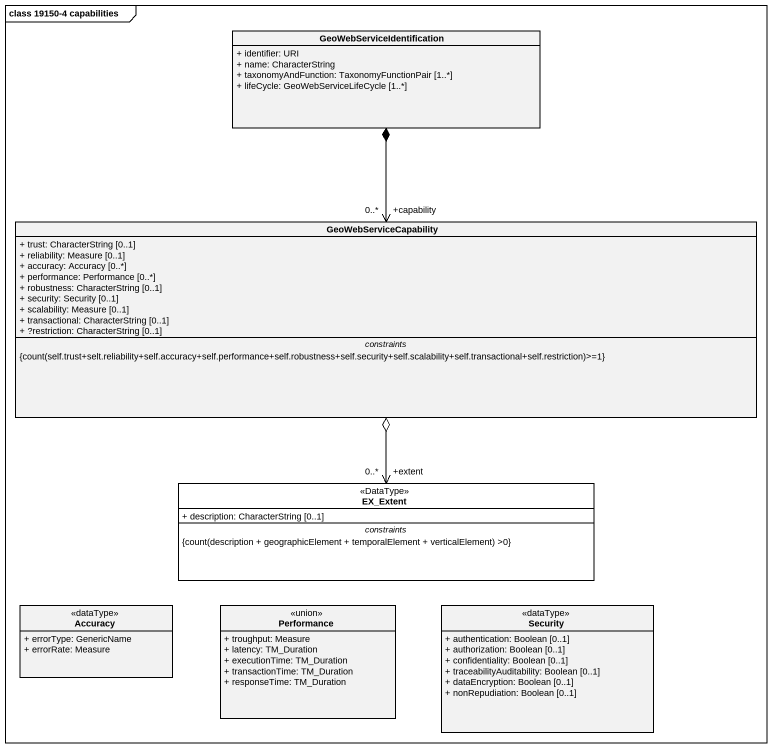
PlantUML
@startuml
mainframe class 19150-4 capabilities
hide circle
hide empty members
skinparam classAttributeIconSize 0
class GeoWebServiceIdentification {
  + identifier: URI
  + name: CharacterString
  + taxonomyAndFunction: TaxonomyFunctionPair [1..*]
  + lifeCycle: GeoWebServiceLifeCycle [1..*]
}
class GeoWebServiceCapability {
  + trust: CharacterString [0..1]
  + reliability: Measure [0..1]
  + accuracy: Accuracy [0..*]
  + performance: Performance [0..*]
  + robustness: CharacterString [0..1]
  + security: Security [0..1]
  + scalability: Measure [0..1]
  + transactional: CharacterString [0..1]
  + ?restriction: CharacterString [0..1]
  -- constraints --
  {field} {count(self.trust+selt.reliability+self.accuracy+self.performance+self.robustness+self.security+self.scalability+self.transactional+self.restriction)>=1}
}
class EX_Extent <<DataType>> #FFFFFF {
  + description: CharacterString [0..1]
  -- constraints --
  {field} {count(description + geographicElement + temporalElement + verticalElement) >0}
}
class Accuracy <<dataType>> {
  + errorType: GenericName
  + errorRate: Measure
}
class Performance <<union>> {
  + troughput: Measure
  + latency: TM_Duration
  + executionTime: TM_Duration
  + transactionTime: TM_Duration
  + responseTime: TM_Duration
}
class Security <<dataType>> {
  + authentication: Boolean [0..1]
  + authorization: Boolean [0..1]
  + confidentiality: Boolean [0..1]
  + traceabilityAuditability: Boolean [0..1]
  + dataEncryption: Boolean [0..1]
  + nonRepudiation: Boolean [0..1]
}
GeoWebServiceCapability "+capability\n0..*" <-up-* GeoWebServiceIdentification
EX_Extent "+extent\n0..*" <-up-o GeoWebServiceCapability
@enduml
